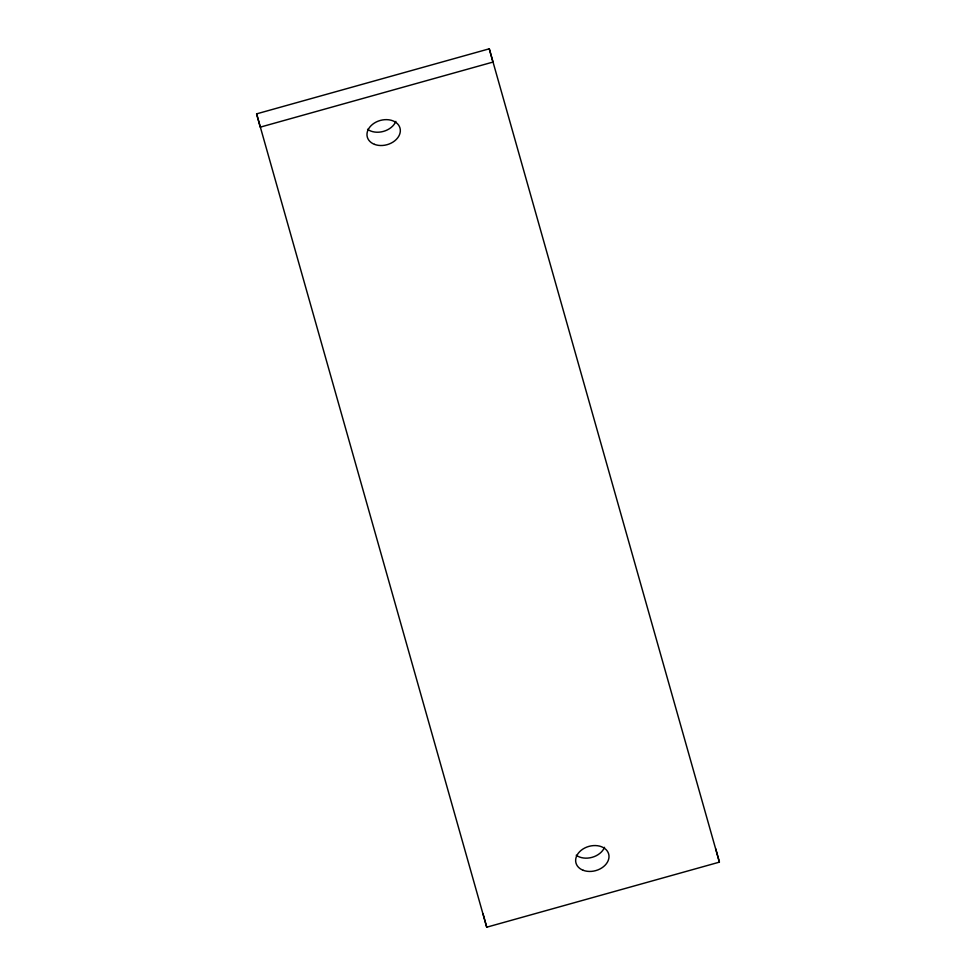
<?xml version="1.0" encoding="UTF-8"?>
<svg xmlns="http://www.w3.org/2000/svg" width="976" height="976" viewBox="0 0 976 976"><rect width="100%" height="100%" fill="white"/><g stroke="black" fill="none" stroke-linecap="round" stroke-linejoin="round"><path stroke-width="1.46" d="M256.603 113.863L489.281 48.8L719.397 862.137L486.719 927.2L256.603 113.863L260.263 127.148L492.941 62.086L489.281 48.8M715.737 848.852L719.397 862.137M483.059 913.914L486.719 927.2M604.522 847.314A16.958 12.59 -15.4 0 1 576.23 855.232M395.853 121.39A16.958 12.59 -15.4 0 1 367.562 129.296M583.197 870.299A16.958 12.59 -15.4 0 0 608.987 857.233A16.958 12.59 -15.4 0 0 584.783 847.985A16.958 12.59 -15.4 0 0 583.197 870.299M374.528 144.375A16.958 12.59 -15.4 0 0 400.319 131.296A16.958 12.59 -15.4 0 0 376.114 122.061A16.958 12.59 -15.4 0 0 374.528 144.375"/></g></svg>
